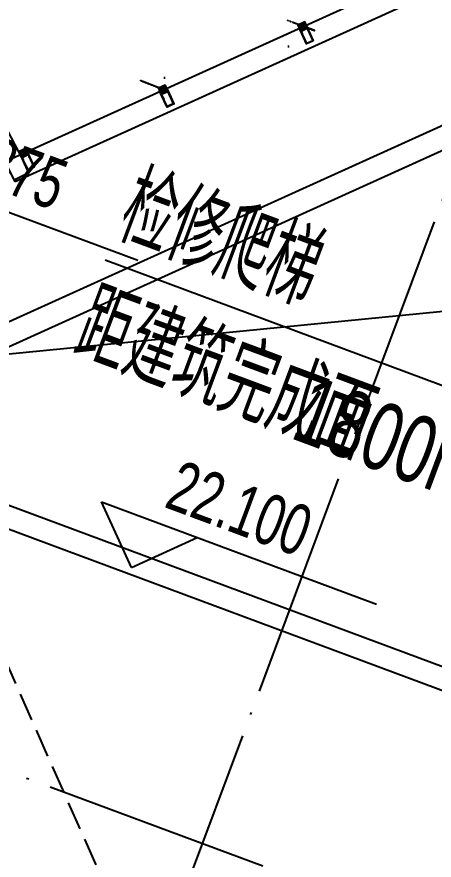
# Model space of a CAD drawing. Header units: millimetres. Extents: x 600121811 to 600690586, y 3472921280 to 3473279938.
# Drawn here: x 600263701 to 600267378, y 3473178740 to 3473186182 of the extents above; entities that cross this region are included whole.
import ezdxf

# ---------------------------------------------------------------- set-up
doc = ezdxf.new("R2010")
doc.units = ezdxf.units.MM
doc.header["$LTSCALE"] = 1000
for name, pattern in [('AX-MALL-GIRD-200$0$DOTE', [2.4200000000000004, 2, -0.2, 0.02, -0.2]), ('AX-MALL-WALL-GJ$0$CENTER', [2, 1.25, -0.25, 0.25, -0.25]), ('AX-MALL-WALL-GJ$0$DASH', [0.35, 0.25, -0.1]), ('AX-MALL-WALL-GJ$0$HIDDEN', [0.375, 0.25, -0.125]), ('AX-MALL-WALL-GJ$0$HIDDEN2', [4.7624999999999975, 3.174999999999998, -1.587499999999999])]:
    doc.linetypes.add(name, pattern=pattern)
doc.layers.get('0').update_dxf_attribs({"linetype": 'CONTINUOUS'})
for name, color, linetype in [('AX-MALL-DIM-PGJ$0$A-Anno-Note', 241, 'CONTINUOUS'), ('AX-MALL-DIM-PGJ$0$DIM_LEAD', 3, 'CONTINUOUS'), ('AX-MALL-GIRD-200$0$A-Grid', 222, 'AX-MALL-GIRD-200$0$DOTE'), ('AX-MALL-GJ-200$0$A-Anno-Note', 241, 'CONTINUOUS'), ('AX-MALL-WALL-GJ$0$A-Anno-Levl', 201, 'CONTINUOUS'), ('AX-MALL-WALL-GJ$0$A-Anno-Note', 241, 'CONTINUOUS'), ('AX-MALL-WALL-GJ$0$A-Detl-Patt', 8, 'CONTINUOUS'), ('AX-MALL-WALL-GJ$0$A-Detl-Thin', 131, 'CONTINUOUS'), ('AX-MALL-WALL-GJ$0$A-SEE', 254, 'CONTINUOUS'), ('AX-MALL-WALL-GJ$0$AP', 3, 'CONTINUOUS'), ('AX-MALL-WALL-GJ$0$FIX', 2, 'CONTINUOUS'), ('AX-MALL-WALL-GJ$0$GASKET', 2, 'CONTINUOUS'), ('AX-MALL-WALL-GJ$0$TEXT', 2, 'CONTINUOUS')]:
    doc.layers.add(name, color=color, linetype=linetype)
doc.styles.add('AX-MALL-DIM-PGJ$0$_TCH_DIM', font='zy_en.shx', dxfattribs={"width": 0.7, "bigfont": 'zy_cn.shx'})
doc.styles.add('AX-MALL-WALL-GJ$0$_TCH_DIM', font='zy_en.shx', dxfattribs={"width": 0.7, "bigfont": 'zy_cn.shx'})

# ---------------------------------------------------------------- blocks, each defined once
blk = doc.blocks.new('AX-MALL-GIRD-200')
at = {"layer": 'AX-MALL-GIRD-200$0$A-Grid'}
for p, q in [((600276670.8627876, 3473209317.449277), (600237941.3238384, 3473105353.722196)), ((600239047.6805397, 3473188679.873316), (600596943.6846381, 3473055353.110034))]:
    blk.add_line(p, q, dxfattribs=at)
blk = doc.blocks.new('AX-MALL-WALL-GJ$0$fwergegheh')
at = {"layer": 'AX-MALL-WALL-GJ$0$A-SEE'}
blk.add_lwpolyline([(149.9524734020233, 542.9655318260193), (-0.008915424346923828, 542.9622936248779), (-2.384185791015625e-07, -7.03770637512207), (150.2232069969177, -7.035207748413086)], dxfattribs=at)
blk = doc.blocks.new('AX-MALL-WALL-GJ$0$fgegrhrthr')
at = {"layer": 'AX-MALL-WALL-GJ$0$A-SEE', "rotation": 227.9198076894356}
blk.add_blockref('AX-MALL-WALL-GJ$0$fwergegheh', (106377.8366140127, 120495.0310149193), dxfattribs=at)
blk = doc.blocks.new('AX-MALL-WALL-GJ$0$A$C56C775D7')
at = {"layer": 'AX-MALL-WALL-GJ$0$GASKET'}
h = blk.add_hatch(dxfattribs=at)
h.set_pattern_fill('ANSI37', color=1, scale=0.35, style=0)
h.set_pattern_definition([(45, (-14292825.89898887, -9063895.26327035), (-0.3928862052967754, 0.3928862052967754), []), (135, (-14292825.89898887, -9063895.26327035), (-0.3928862052967754, -0.3928862052967754), [])])
edge = h.paths.add_edge_path(flags=16)
edge.add_line((0.4479895178228617, -2.5), (-0.6520104818046093, -2.5))
edge.add_arc((-0.6520104836672544, -2.300000000745058), 0.1999999999788997, 179.9999999822825, 269.99999999166243, ccw=False)
edge.add_line((-0.8520104829221964, -2.300000000745058), (-0.8520104829221964, -1.100000001490116))
edge.add_arc((-0.6520104818046093, -1.099999999627471), 0.1999999999825377, 90.00000001146418, 180, ccw=False)
edge.add_line((-0.6520104818046093, -0.900000000372529), (0.4479895178228617, -0.900000000372529))
edge.add_arc((0.4479895178228617, -1.100000001490116), 0.2000000000916771, 2.709731461436604e-08, 90.00000002501292, ccw=False)
edge.add_line((0.6479895170778036, -1.099999999627471), (0.6479895170778036, -2.299999998882413))
edge.add_arc((0.4479895178228617, -2.300000000745058), 0.200000000098953, 270, 360, ccw=False)
edge = h.paths.add_edge_path(flags=16)
edge.add_line((3.249999998137355, -4.939726948738098), (3.249999998137355, -4.460273053497076))
edge.add_arc((2.945151684805751, -4.485407892614603), 0.305882746101539, 4.713394007698822, 98.66295766568197)
edge.add_arc((-1.862645149230957e-09, -13.46421551704407), 9.723443115568726, 72.65326512077237, 107.3467197384952)
edge.add_arc((-2.94514948502183, -4.48540878854692), 0.3058844260670983, 81.33704317753406, 175.2878132288706)
edge.add_line((-3.250000001862645, -4.460273051634431), (-3.250000001862645, -4.939726946875453))
edge.add_arc((-2.750000001862645, -4.939726948738098), 0.5000000000582077, 180, 252.6529947584752)
edge.add_arc((-1.862645149230957e-09, 3.864215515553951), 9.723443115521324, 252.6532655790159, 287.3467351509655)
edge.add_arc((2.749999998137355, -4.939726948738098), 0.5000000000843366, 287.3470194500536, 359.9999999870766)
edge = h.paths.add_edge_path()
edge.add_line((3.999999998137355, -7.599999999627471), (5.196692194789648, -7.599999999627471))
edge.add_arc((5.196692194789648, -7.400000000372529), 0.1999999999861757, 270.0000000041688, 383.1985899609186)
edge.add_line((5.380521202459931, -7.321216141805053), (4.05898916348815, -2.646648773923516))
edge.add_arc((3.866236349567771, -2.700000001117587), 0.1999999998872798, 15.47132814288438, 89.9999999791559)
edge.add_line((3.866236349567771, -2.5), (1.599999997764826, -2.5))
edge.add_arc((1.599999997764826, -2.300000000745058), 0.1999999999825377, 179.9999999916624, 269.9999999916624, ccw=False)
edge.add_line((1.399999998509884, -2.300000000745058), (1.399999998509884, -1.5))
edge.add_arc((1.599999997764826, -1.5), 0.1999999999825377, 90.00000000208439, 180, ccw=False)
edge.add_line((1.599999997764826, -1.300000000745058), (2.299999997019768, -1.300000000745058))
edge.add_arc((2.299999998882413, -1.099999999627471), 0.200000000095315, 269.9999999749871, 360.0000000093797)
edge.add_line((2.499999998137355, -1.099999999627471), (2.499999998137355, -0.1999999992549419))
edge.add_arc((2.299999998882413, -0.2000000011175871), 0.1999999999679858, 0, 90.00000000208446)
edge.add_line((2.299999998882413, 0), (-2.300000000745057, 0))
edge.add_arc((-2.300000000745058, -0.2000000011175871), 0.1999999999752617, 90.00000000416883, 180.0000000187597)
edge.add_line((-2.500000001862645, -0.2000000011175871), (-2.500000001862645, -1.100000001490116))
edge.add_arc((-2.300000000745058, -1.099999999627471), 0.1999999999825377, 180, 270)
edge.add_line((-2.300000000745058, -1.300000000745058), (-1.599999999627471, -1.300000000745058))
edge.add_arc((-1.600000001490116, -1.5), 0.1999999999716238, -1.563307705509942e-08, 89.99999999583122, ccw=False)
edge.add_line((-1.400000000372529, -1.5), (-1.400000000372529, -2.300000000745058))
edge.add_arc((-1.600000001490116, -2.300000000745058), 0.1999999999825377, 270, 360, ccw=False)
edge.add_line((-1.600000001490116, -2.5), (-4.750000001862645, -2.5))
edge.add_arc((-4.750000001862645, -2), 0.5, 180, 270, ccw=False)
edge.add_line((-5.250000001862645, -2), (-5.250000001862645, -1))
edge.add_line((-5.250000001862645, -1), (-5.550000002607703, -1))
edge.add_arc((-5.550000000745058, -1.700000001117587), 0.6999999999752619, 90.0000000011911, 180.0000000017866)
edge.add_line((-6.250000001862645, -1.700000001117587), (-6.250000001862645, -2.500000001862645))
edge.add_arc((-13.17916293255985, -2.635859154164791), 6.93049468947828, -39.91135233491269, 1.1232466226251745, ccw=False)
edge.add_arc((-7.501144342124462, -7.252500982955098), 0.4000000000068026, 154.8453494992691, 325.7814922437265)
edge.add_arc((-11.16483832895756, -3.007284630089998), 5.994827686268001, 311.7834155546118, 348.2099533716082)
edge.add_arc((-5.108332693576813, -4.300000000745058), 0.2000000000601403, 89.99999998749348, 160.1791054074893, ccw=False)
edge.add_line((-5.108332693576813, -4.099999999627471), (-4.211626494303346, -4.099999999627471))
edge.add_arc((-4.211626494303346, -4.300000000745058), 0.1999999999497959, -24.401291760937283, 89.99999997915592, ccw=False)
edge.add_line((-4.029491625726223, -4.382624993100762), (-5.579774580895901, -7.600000001490116))
edge.add_line((-5.579774579033256, -7.599999999627471), (-3.85655820928514, -7.599999999627471))
edge.add_line((-3.856558211147785, -7.599999999627471), (-3.744390547275543, -7.526736268773675))
edge.add_line((-3.744390547275543, -7.526736268773675), (-3.601631702855229, -7.39421871304512))
edge.add_line((-3.601631702855229, -7.39421871304512), (-3.131442088633776, -6.912453148514032))
edge.add_arc((-2.966135771945119, -7.099999999627471), 0.2500000000469174, 90, 131.3933858767149, ccw=False)
edge.add_line((-2.966135771945119, -6.849999999627471), (-2.741758465766907, -6.849999999627471))
edge.add_arc((-2.741758465766907, -6.950000001117587), 0.1000000000531145, 2.7097428301203763e-08, 90.00000002501292, ccw=False)
edge.add_line((-2.641758466139436, -6.950000001117587), (-2.631878839805722, -7.190345551818609))
edge.add_line((-2.631878839805722, -7.190345551818609), (-2.662470020353794, -7.353444080799818))
edge.add_line((-2.662470020353794, -7.353444080799818), (-2.784834744408727, -7.373831396922469))
edge.add_line((-2.784834744408727, -7.373831396922469), (-2.856214167550206, -7.39421871304512))
edge.add_line((-2.856214167550206, -7.39421871304512), (-2.866411227732897, -7.475767977535725))
edge.add_line((-2.866411227732897, -7.47576797939837), (-2.815425924956799, -7.577704560011625))
edge.add_line((-2.815425924956799, -7.577704560011625), (-2.744046503677964, -7.600000001490116))
edge.add_line((-2.744046503677964, -7.599999999627471), (-2.356558211147785, -7.599999999627471))
edge.add_line((-2.356558211147785, -7.599999999627471), (-2.244390547275543, -7.526736268773675))
edge.add_line((-2.244390547275543, -7.526736268773675), (-2.101631702855229, -7.39421871304512))
edge.add_line((-2.101631702855229, -7.39421871304512), (-1.631442088633776, -6.912453148514032))
edge.add_arc((-1.466135771945119, -7.099999999627471), 0.2500000000469174, 90, 131.3933858767149, ccw=False)
edge.add_line((-1.466135771945119, -6.849999999627471), (-1.241758465766907, -6.849999999627471))
edge.add_arc((-1.241758465766907, -6.950000001117587), 0.1000000000531145, 2.7097428301203763e-08, 90.00000002501292, ccw=False)
edge.add_line((-1.141758466139436, -6.950000001117587), (-1.131878839805722, -7.190345551818609))
edge.add_line((-1.131878839805722, -7.190345551818609), (-1.162470020353794, -7.353444080799818))
edge.add_line((-1.162470020353794, -7.353444080799818), (-1.284834744408727, -7.373831396922469))
edge.add_line((-1.284834744408727, -7.373831396922469), (-1.356214167550206, -7.39421871304512))
edge.add_line((-1.356214167550206, -7.39421871304512), (-1.366411227732897, -7.475767977535725))
edge.add_line((-1.366411227732897, -7.47576797939837), (-1.315425924956799, -7.577704560011625))
edge.add_line((-1.315425924956799, -7.577704560011625), (-1.244046503677964, -7.600000001490116))
edge.add_line((-1.244046503677964, -7.599999999627471), (-0.8565582111477852, -7.599999999627471))
edge.add_line((-0.8565582111477852, -7.599999999627471), (-0.7443905472755432, -7.526736268773675))
edge.add_line((-0.7443905472755432, -7.526736268773675), (-0.6016317028552294, -7.39421871304512))
edge.add_line((-0.6016317028552294, -7.39421871304512), (-0.1314420886337757, -6.912453148514032))
edge.add_arc((0.0338642280548811, -7.099999999627471), 0.2500000000509411, 89.99999999666488, 131.3933858714564, ccw=False)
edge.add_line((0.0338642280548811, -6.849999999627471), (0.2582415342330933, -6.849999999627471))
edge.add_arc((0.2582415342330933, -6.950000001117587), 0.1000000000531145, 2.7097428301203763e-08, 90.00000002501292, ccw=False)
edge.add_line((0.3582415338605642, -6.950000001117587), (0.3681211601942778, -7.190345551818609))
edge.add_line((0.3681211601942778, -7.190345551818609), (0.3375299796462059, -7.353444080799818))
edge.add_line((0.3375299796462059, -7.353444080799818), (0.2151652555912733, -7.373831396922469))
edge.add_line((0.2151652555912733, -7.373831396922469), (0.1437858324497938, -7.39421871304512))
edge.add_line((0.1437858324497938, -7.39421871304512), (0.1335887722671032, -7.475767977535725))
edge.add_line((0.1335887722671032, -7.47576797939837), (0.1845740750432014, -7.577704560011625))
edge.add_line((0.1845740750432014, -7.577704560011625), (0.2559534963220358, -7.600000001490116))
edge.add_line((0.2559534963220358, -7.599999999627471), (0.6434417888522148, -7.599999999627471))
edge.add_line((0.6434417888522148, -7.599999999627471), (0.7556094527244568, -7.526736268773675))
edge.add_line((0.7556094527244568, -7.526736268773675), (0.8983682971447706, -7.39421871304512))
edge.add_line((0.8983682971447706, -7.39421871304512), (1.368557911366224, -6.912453148514032))
edge.add_arc((1.533864228054881, -7.099999999627471), 0.2500000000536703, 89.99999999666488, 131.3933858709051, ccw=False)
edge.add_line((1.533864228054881, -6.849999999627471), (1.936520637944341, -6.849999999627471))
edge.add_arc((1.936520637944341, -6.950000001117587), 0.0999999999366992, -3.960377625844558e-08, 89.99999995831178, ccw=False)
edge.add_line((2.036520639434457, -6.950000001117587), (2.04640026576817, -7.190345551818609))
edge.add_line((2.04640026576817, -7.190345551818609), (2.015809085220098, -7.353444080799818))
edge.add_line((2.015809083357453, -7.353444080799818), (1.893444359302521, -7.373831396922469))
edge.add_line((1.893444359302521, -7.373831396922469), (1.822064936161041, -7.39421871304512))
edge.add_line((1.822064938023686, -7.39421871304512), (1.811867877840996, -7.475767977535725))
edge.add_line((1.811867877840996, -7.47576797939837), (1.862853180617094, -7.577704560011625))
edge.add_line((1.862853178754449, -7.577704560011625), (1.934232600033283, -7.600000001490116))
edge.add_line((1.934232601895928, -7.599999999627471), (2.321720894426107, -7.599999999627471))
edge.add_line((2.321720894426107, -7.599999999627471), (2.433888558298349, -7.526736268773675))
edge.add_line((2.433888558298349, -7.526736268773675), (2.576647402718663, -7.39421871304512))
edge.add_line((2.576647402718663, -7.39421871304512), (3.046837016940117, -6.912453148514032))
edge.add_arc((3.212143333628774, -7.099999999627471), 0.2499999997447145, 90.00000002334548, 131.3933858977507, ccw=False)
edge.add_line((3.212143333628774, -6.849999999627471), (3.614799743518233, -6.849999999627471))
edge.add_arc((3.614799743518233, -6.950000001117587), 0.0999999999330612, -3.335048859298695e-08, 89.99999995831178, ccw=False)
edge.add_line((3.714799743145704, -6.950000001117587), (3.724679369479418, -7.190345551818609))
edge.add_line((3.724679369479418, -7.190345551818609), (3.694088188931346, -7.353444080799818))
edge.add_line((3.694088188931346, -7.353444080799818), (3.571723464876413, -7.373831396922469))
edge.add_line((3.571723464876413, -7.373831396922469), (3.500344041734934, -7.39421871304512))
edge.add_line((3.500344041734934, -7.39421871304512), (3.490146981552243, -7.475767977535725))
edge.add_line((3.490146981552243, -7.47576797939837), (3.541132284328341, -7.577704560011625))
edge.add_line((3.541132284328341, -7.577704560011625), (3.612511705607176, -7.600000001490116))
edge.add_line((3.612511705607176, -7.599999999627471), (3.999999998137355, -7.599999999627471))
for points in [[(3.999999998137355, -7.599999999627471), (5.196692194789648, -7.599999999627471, 0.5384365873081324), (5.380521202459931, -7.321216141805053), (4.05898916348815, -2.646648775786161, 0.3371623231483117), (3.866236349567771, -2.5), (1.599999997764826, -2.5, -0.4142135623733865), (1.399999998509884, -2.300000000745058), (1.399999998509884, -1.5, -0.4142135623710347), (1.599999997764826, -1.300000000745058), (2.299999998882413, -1.300000000745058, 0.4142135625542577), (2.499999998137355, -1.099999999627471), (2.499999998137355, -0.2000000011175871, 0.414213562373678), (2.299999998882413, 0), (-2.300000000745058, 0, 0.4142135624399619), (-2.500000001862645, -0.2000000011175871), (-2.500000001862645, -1.099999999627471, 0.4142135623730327), (-2.300000000745058, -1.300000000745058), (-1.600000001490116, -1.300000000745058, -0.4142135624226467), (-1.400000000372529, -1.5), (-1.400000002235174, -2.300000000745058, -0.414213562373678), (-1.600000001490116, -2.5), (-4.750000001862645, -2.5, -0.4142135623730951), (-5.250000001862645, -2), (-5.250000001862645, -1), (-5.550000000745058, -1, 0.4142135623730951), (-6.250000001862645, -1.700000001117587), (-6.250000001862645, -2.5, -0.180985364644513), (-7.86320985108614, -7.08247578702867, 0.9238739062829604), (-7.1703847553581, -7.477441187947989, 0.1602928148153416), (-5.296484127640724, -4.232183797284961, -0.3161581866366376), (-5.108332693576813, -4.099999999627471), (-4.211626494303346, -4.099999999627471, -0.5452250111276254), (-4.029491625726223, -4.382624993100762), (-5.579774579033256, -7.599999999627471), (-3.856558211147785, -7.599999999627471), (-3.744390547275543, -7.526736268773675), (-3.601631702855229, -7.39421871304512), (-3.131442088633776, -6.912453148514032, -0.1826026066076273), (-2.966135771945119, -6.849999999627471), (-2.741758465766907, -6.849999999627471, -0.4142135623518001), (-2.641758466139436, -6.950000001117587), (-2.631878839805722, -7.190345551818609), (-2.662470020353794, -7.353444080799818), (-2.784834744408727, -7.373831396922469), (-2.856214167550206, -7.39421871304512), (-2.866411227732897, -7.47576797939837), (-2.815425924956799, -7.577704560011625), (-2.744046503677964, -7.599999999627471), (-2.356558211147785, -7.599999999627471), (-2.244390547275543, -7.526736268773675), (-2.101631702855229, -7.39421871304512), (-1.631442088633776, -6.912453148514032, -0.1826026066076273), (-1.466135771945119, -6.849999999627471), (-1.241758465766907, -6.849999999627471, -0.4142135623585429), (-1.141758466139436, -6.950000001117587), (-1.131878839805722, -7.190345551818609), (-1.162470020353794, -7.353444080799818), (-1.284834744408727, -7.373831396922469), (-1.356214167550206, -7.39421871304512), (-1.366411227732897, -7.47576797939837), (-1.315425924956799, -7.577704560011625), (-1.244046503677964, -7.599999999627471), (-0.8565582111477852, -7.599999999627471), (-0.7443905472755432, -7.526736268773675), (-0.6016317028552294, -7.39421871304512), (-0.1314420886337757, -6.912453148514032, -0.1826026065978904), (0.0338642280548811, -6.849999999627471), (0.2582415342330933, -6.849999999627471, -0.4142135623585429), (0.3582415338605642, -6.950000001117587), (0.3681211601942778, -7.190345551818609), (0.3375299796462059, -7.353444080799818), (0.2151652555912733, -7.373831396922469), (0.1437858324497938, -7.39421871304512), (0.1335887722671032, -7.47576797939837), (0.1845740750432014, -7.577704560011625), (0.2559534963220358, -7.599999999627471), (0.6434417888522148, -7.599999999627471), (0.7556094527244568, -7.526736268773675), (0.8983682971447706, -7.39421871304512), (1.368557911366224, -6.912453148514032, -0.1826026065947343), (1.533864228054881, -6.849999999627471), (1.936520637944341, -6.849999999627471, -0.4142135623544356), (2.036520639434457, -6.950000001117587), (2.04640026576817, -7.190345551818609), (2.015809083357453, -7.353444080799818), (1.893444359302521, -7.373831396922469), (1.822064938023686, -7.39421871304512), (1.811867877840996, -7.47576797939837), (1.862853178754449, -7.577704560011625), (1.934232601895928, -7.599999999627471), (2.321720894426107, -7.599999999627471), (2.433888558298349, -7.526736268773675), (2.576647402718663, -7.39421871304512), (3.046837015077472, -6.912453148514032, -0.1826026065961477), (3.212143333628774, -6.849999999627471), (3.614799743518233, -6.849999999627471, -0.4142135623198528), (3.714799743145704, -6.950000001117587), (3.724679369479418, -7.190345551818609), (3.694088188931346, -7.353444080799818), (3.571723464876413, -7.373831396922469), (3.500344041734934, -7.39421871304512), (3.490146981552243, -7.47576797939837), (3.541132284328341, -7.577704560011625), (3.612511705607176, -7.599999999627471)], [(3.249999998137355, -4.939726948738098), (3.249999998137355, -4.460273051634431, 0.4345507230991786), (2.899079101160169, -4.183014819398522, 0.1525457591454041), (-2.899076651781797, -4.183014053851366, 0.4345569809924104), (-3.250000001862645, -4.460280233994126, -3.590366987e-06), (-3.250000001862645, -4.460273051634431), (-3.250000001862645, -4.939726948738098, 0.3280726517255059), (-2.899079030379653, -5.416985204443336, 0.152545825913894), (2.899079145863652, -5.416985167190433, 0.3280725829936511)], [(0.4479895178228617, -2.5), (-0.6520104836672544, -2.5, -0.4142135624226994), (-0.8520104829221964, -2.300000000745058), (-0.8520104829221964, -1.099999999627471, -0.4142135623235128), (-0.6520104818046093, -0.900000000372529), (0.4479895178228617, -0.900000000372529, -0.4142135623729436), (0.6479895170778036, -1.099999999627471), (0.6479895170778036, -2.300000000745058, -0.4142135623727035)]]:
    blk.add_lwpolyline(points, format="xyb", close=True, dxfattribs=at)
blk = doc.blocks.new('AX-MALL-WALL-GJ$0$尺寸分格点')
at = {"ltscale": 10}
h = blk.add_hatch(color=1, dxfattribs=at)
h.dxf.hatch_style = 1
edge = h.paths.add_edge_path()
edge.add_line((0, -1.5), (-5.470445860503725e-37, 1.862645149230957e-09))
edge.add_line((0, 1.862645149230957e-09), (-1.5, 0))
edge.add_arc((0, 0), 1.5, 180, 270)
edge = h.paths.add_edge_path()
edge.add_line((0, 1.5), (5.470445846917725e-37, 1.862645149230957e-09))
edge.add_line((0, 1.862645149230957e-09), (1.5, 0))
edge.add_arc((0, 0), 1.5, 0, 90)
for p, q in [((-2.5, 0), (2.5, 0)), ((0, -2.5), (0, 2.5))]:
    blk.add_line(p, q)
blk.add_circle((0, 0), 1.5)
blk = doc.blocks.new('AX-MALL-WALL-GJ$0$定位点')
blk.add_blockref('AX-MALL-WALL-GJ$0$尺寸分格点', (0, 0))
blk = doc.blocks.new('AX-MALL-WALL-GJ$0$A$C3802349C')
at = {"layer": 'AX-MALL-WALL-GJ$0$GASKET'}
h = blk.add_hatch(dxfattribs=at)
h.set_pattern_fill('ANSI35', color=1, scale=0.3750125207812556, angle=-180, style=0)
h.set_pattern_definition([(225, (-14292809.63515486, -9063882.472551338), (0.8419271213058608, -0.8419271213058608), []), (225, (-14292810.47708235, -9063882.472551338), (0.8419271213058608, -0.8419271213058608), [1.488330941850608, -0.2976661883701216, 0, -0.2976661883701216])])
edge = h.paths.add_edge_path()
edge.add_line((-4.151144333183765, 8), (-1.924371063709259, 8))
edge.add_line((-1.924371063709259, 8), (0, 0))
edge.add_line((0, 0), (-1, 0))
edge.add_arc((-173.3719842011968, -63.27551823887059), 183.6188774223807, 20.15753080045416, 22.84073975264292)
at = {"layer": 'AX-MALL-WALL-GJ$0$GASKET', "elevation": -0.1213156449062388}
blk.add_lwpolyline([(-4.151144333183765, 8), (-1.924371063709259, 8), (0, 0), (-1, 0, 0.01170824263980096)], format="xyb", close=True, dxfattribs=at)
blk = doc.blocks.new('AX-MALL-WALL-GJ$0$A$C431B1AE9')
at = {"layer": 'AX-MALL-WALL-GJ$0$GASKET'}
h = blk.add_hatch(dxfattribs=at)
h.set_pattern_fill('ANSI37', color=1, scale=0.35, style=0)
h.set_pattern_definition([(45, (-14292809.63515486, -9063882.472551338), (-0.3928862052967754, 0.3928862052967754), []), (135, (-14292809.63515486, -9063882.472551338), (-0.3928862052967754, -0.3928862052967754), [])])
h.paths.add_polyline_path([(3.006717517971992, 0), (0, 0), (-1.924371063709259, 8), (-1, 8), (-0.3333333134651184, 7), (0.3333333134651184, 7), (0.6666666865348816, 8), (1.333333313465118, 8), (1.666666686534882, 7), (2.333333313465118, 7), (2.666666686534882, 8), (3.333333313465118, 8), (3.666666686534882, 7), (4.333333313465118, 7), (4.666666686534882, 8), (5.333333313465118, 8), (5.666666686534882, 7), (6.333333313465118, 7), (6.666666686534882, 8), (7.333333313465118, 8), (7.666666686534882, 7), (8.333333313465118, 7), (8.666666686534882, 8), (9.333333313465118, 8), (9.666666686534882, 7), (10.33333331346512, 7), (11, 8), (11.82815510034561, 8), (10, 0), (6.993282483890653, 0), (6.993282483890653, -1.195969490334392), (7.790595477446914, -1.195969490334392), (7.790595477446914, -1.886535448953509), (6.786871323361993, -2.890259601175785), (3.213128676638007, -2.890259601175785), (2.209404524415731, -1.886535448953509), (2.209404524415731, -1.195969490334392), (3.006717517971992, -1.195969490334392)])
edge = h.paths.add_edge_path(flags=16)
edge.add_ellipse((5, 3.75), major_axis=(-3.000000000596629, 1.102163919055573e-15), ratio=0.5833333332173223, start_angle=0, end_angle=360, ccw=False)
h.paths.add_polyline_path([(4.202687006443739, -0.1993282493203878), (4.202687006443739, -1.694290110841393), (5.797312993556261, -1.694290110841393), (5.797312993556261, -0.1993282493203878)], flags=16)
for points in [[(6.993282483890653, 0), (10, 0), (11.82815510034561, 8), (11, 8), (10.33333331346512, 7), (9.666666686534882, 7), (9.333333313465118, 8), (8.666666686534882, 8), (8.333333313465118, 7), (7.666666686534882, 7), (7.333333313465118, 8), (6.666666686534882, 8), (6.333333313465118, 7), (5.666666686534882, 7), (5.333333313465118, 8), (4.666666686534882, 8), (4.333333313465118, 7), (3.666666686534882, 7), (3.333333313465118, 8), (2.666666686534882, 8), (2.333333313465118, 7), (1.666666686534882, 7), (1.333333313465118, 8), (0.6666666865348816, 8), (0.3333333134651184, 7), (-0.3333333134651184, 7), (-1, 8), (-1.924371063709259, 8), (0, 0), (3.006717517971992, 0), (3.006717517971992, 0), (3.006717517971992, -1.195969490334392), (2.209404524415731, -1.195969490334392), (2.209404524415731, -1.886535448953509), (3.213128676638007, -2.890259601175785), (6.786871323361993, -2.890259601175785), (7.790595477446914, -1.886535448953509), (7.790595477446914, -1.195969490334392), (6.993282483890653, -1.195969490334392)], [(5.797312993556261, -0.1993282493203878), (5.797312993556261, -1.694290110841393), (4.202687006443739, -1.694290110841393), (4.202687006443739, -0.1993282493203878)]]:
    blk.add_lwpolyline(points, close=True, dxfattribs=at)
at = {"layer": 'AX-MALL-WALL-GJ$0$GASKET', "extrusion": (0, 0, -1)}
blk.add_ellipse((5, 3.75), major_axis=(-3.000000000596629, 1.102163919055573e-15), ratio=0.5833333332173223, dxfattribs=at)
blk = doc.blocks.new('AX-MALL-WALL-GJ$0$A$C6D1904FE')
at = {"color": 6, "ltscale": 10}
for name in ['AX-MALL-WALL-GJ$0$A$C3802349C', 'AX-MALL-WALL-GJ$0$A$C431B1AE9']:
    blk.add_blockref(name, (-5, 2.890259601175785), dxfattribs=at)
blk = doc.blocks.new('*U58')
at = {"color": 8, "linetype": 'AX-MALL-WALL-GJ$0$HIDDEN'}
for p, q in [((1.13686837721616e-13, 1.999999999999886), (40, 2.000000000000114)), ((39.00000000000011, -3.000000000000114), (39.00000000000028, 2.999999999999659)), ((1.13686837721616e-13, -2.000000000000114), (40, -2.000000000000341))]:
    blk.add_line(p, q, dxfattribs=at)
at = {"color": 0, "linetype": 'ByBlock'}
blk.add_lwpolyline([(5.684341886080801e-14, 5.999999999999886), (-1.838248336817855, 5.999999999999659, 0.2271033335269274), (-2.617369142194775, 5.626873807574043, 0.3523503326370215), (-2.617369142194832, -5.626873807574043, 0.227103333526957), (-1.838248336817799, -5.999999999999886), (-5.684341886080801e-14, -5.999999999999886)], format="xyb", close=True, dxfattribs=at)
at = {"color": 8, "linetype": 'AX-MALL-WALL-GJ$0$HIDDEN2'}
blk.add_lwpolyline([(-4.568611867420884, 0.7499999999998863), (-2.300000000000068, 0.7499999999998863), (-2.300000000000125, -0.7500000000001137), (-4.568611867420941, -0.7500000000001137)], dxfattribs=at)
at = {"color": 8, "linetype": 'ByBlock'}
blk.add_lwpolyline([(1.13686837721616e-13, -3.000000000000114), (39.00000000000028, -3.000000000000341), (40.00000000000045, -1.999999999999432), (39.99999999999955, 2.000000000000114), (39.00000000000028, 3.000000000000114), (1.13686837721616e-13, 2.999999999999886)], dxfattribs=at)
at = {"layer": 'AX-MALL-WALL-GJ$0$TEXT', "color": 8, "linetype": 'AX-MALL-WALL-GJ$0$CENTER'}
blk.add_line((43, -1.13686837721616e-13), (-7.600000000000023, -1.13686837721616e-13), dxfattribs=at)
blk = doc.blocks.new('AX-MALL-WALL-GJ$0$A$C4A6E1F89')
at = {"layer": 'AX-MALL-WALL-GJ$0$AP'}
for points in [[(31.30000000074506, 13.80000000074506), (31.30000000074506, 10), (27.30000000074506, 10), (27.30000000074506, 9), (31.30000000074506, 9), (31.30000000074506, 1.200000001117587), (-31.30000000074506, 1.200000001117587), (-31.30000000074506, 9), (-27.30000000074506, 9), (-27.30000000074506, 10), (-31.30000000074506, 10), (-31.30000000074506, 13.80000000074506), (-30.16000000014901, 15.32000000029802, 0.2874411353254684), (-30.13336061313748, 15.63748977147043), (-31.30000000074506, 17.90000000037253), (-31.30000000074506, 22), (-32.5, 22), (-32.5, 0), (32.5, 0), (32.5, 22), (31.30000000074506, 22), (31.30000000074506, 17.90000000037253), (30.13336061313748, 15.63748977147043, 0.2874411353254668), (30.16000000014901, 15.32000000029802)], [(0, 15.90000000037253), (0.400000000372529, 15.5), (28.30000000074506, 15.5), (28.30000000074506, 10.5), (29.80000000074506, 10.5), (31, 13.5), (29.93968884833157, 15.35087553970516, -0.2449413473478261), (29.9286532253027, 15.6279489248991), (31, 17.90000000037253), (31, 21.5, 0.414213562373095), (30.5, 22), (29.09999999962747, 22, 1.000000000000455), (29.09999999962747, 20.80000000074506), (29.09999999962747, 20.80000000074506, -0.4142135623733198), (29.59999999962747, 20.30000000074506), (29.59999999962747, 18.90000000037253, -0.4142135623731125), (29.09999999962747, 18.40000000037253), (23.90000000037253, 18.40000000037253, -0.4142135623730815), (23.40000000037253, 18.90000000037253), (23.40000000037253, 20.30000000074506, -0.4142135623731302), (23.90000000037253, 20.80000000074506, 0.9999999999998862), (23.90000000037253, 22), (21.40000000037253, 22), (21.40000000037253, 18.5), (11.40000000037253, 18.5), (9.300000000745058, 22), (8.5, 22), (8.5, 20), (-8.5, 20), (-8.5, 22), (-9.300000000745058, 22), (-11.40000000037253, 18.5), (-21.40000000037253, 18.5), (-21.40000000037253, 22), (-23.90000000037253, 22, 0.9999999999999053), (-23.90000000037253, 20.80000000074506, -0.4142135623731302), (-23.40000000037253, 20.30000000074506), (-23.40000000037253, 18.90000000037253, -0.4142135623730814), (-23.90000000037253, 18.40000000037253), (-29.09999999962747, 18.40000000037253, -0.4142135623731125), (-29.59999999962747, 18.90000000037253), (-29.59999999962747, 20.30000000074506, -0.4142135623733199), (-29.09999999962747, 20.80000000074506), (-29.09999999962747, 20.80000000074506, 1.000000000000473), (-29.09999999962747, 22), (-30.5, 22, 0.414213562373095), (-31, 21.5), (-31, 17.90000000037253), (-29.9286532253027, 15.6279489248991, -0.2449413473478107), (-29.93968885019422, 15.35087553970516), (-31, 13.5), (-29.80000000074506, 10.5), (-28.30000000074506, 10.5), (-28.30000000074506, 15.5), (-0.400000000372529, 15.5)]]:
    blk.add_lwpolyline(points, format="xyb", close=True, dxfattribs=at)
at = {"layer": 'AX-MALL-WALL-GJ$0$FIX', "extrusion": (-4.689947558750686e-09, -3.877222664414375e-09, -1), "xscale": -1, "zscale": -1, "rotation": 270}
blk.add_blockref('*U58', (-1.862645058000427e-09, 15.5, -7.954930736642706e-08), dxfattribs=at)
at = {"layer": 'AX-MALL-WALL-GJ$0$GASKET'}
blk.add_blockref('AX-MALL-WALL-GJ$0$A$C6D1904FE', (-26.5, 19.10974039882421, 0.1213156449062388), dxfattribs=at)
at = {"layer": 'AX-MALL-WALL-GJ$0$GASKET', "extrusion": (0, 0, -1), "zscale": -1, "rotation": 270}
blk.add_blockref('AX-MALL-WALL-GJ$0$定位点', (1.117587089538574e-07, 30.00001611188054, -0.1695423254371126), dxfattribs=at)
at = {"layer": 'AX-MALL-WALL-GJ$0$GASKET', "xscale": -1}
blk.add_blockref('AX-MALL-WALL-GJ$0$A$C6D1904FE', (26.49999977648258, 19.10974039882421, 0.1213156449062388), dxfattribs=at)
blk = doc.blocks.new('AX-MALL-WALL-GJ$0$A$C201F0766')
at = {"layer": 'AX-MALL-WALL-GJ$0$GASKET'}
h = blk.add_hatch(dxfattribs=at)
h.set_pattern_fill('ANSI35', color=1, scale=0.3750125207812556, angle=-180, style=0)
h.set_pattern_definition([(225, (-14292808.12419919, -9063908.843573337), (0.8419271213058608, -0.8419271213058608), []), (225, (-14292808.96612667, -9063908.843573337), (0.8419271213058608, -0.8419271213058608), [1.488330941850608, -0.2976661883701216, 0, -0.2976661883701216])])
edge = h.paths.add_edge_path()
edge.add_line((4.625009316951036, 7.210309842135757), (4.581123173236847, 7.210309841670096))
edge.add_ellipse((2.60770320892334e-08, 8.022399073466659), major_axis=(-7.236123461634007e-16, 5.908938361333678), ratio=0.782714245397402, start_angle=97.89939189545902, end_angle=262.100608104541, ccw=False)
edge.add_line((-4.581123121082783, 7.210309841670096), (-4.624990671873093, 7.210309842135757))
edge.add_line((-4.624990671873093, 7.210309842135757), (-4.625000026077032, -0.879502881783992))
edge.add_arc((-3.725290298461914e-07, -12.60038345353678), 12.60038345226483, 68.4660575448051, 111.5339390721038, ccw=False)
edge.add_line((4.624999966472387, -0.8795031546615064), (4.625009316951036, 7.210309842135757))
h = blk.add_hatch(dxfattribs=at)
h.set_pattern_fill('HONEY', color=1, scale=0.3750125207812556, angle=-180, style=0)
h.set_pattern_definition([(180, (-14292808.12419919, -9063908.843573337), (-0.8929985651103648, -0.515572838757882), [0.5953323767402432, -1.190664753480486]), (299.9999999999999, (-14292808.12419919, -9063908.843573337), (0.8929984584207664, -0.5155730235496873), [0.5953323767402432, -1.190664753480486]), (240, (-14292808.12419919, -9063908.843573337), (-1.066895984922232e-07, -1.031145862307569), [-1.190664753480486, 0.5953323767402432])])
edge = h.paths.add_edge_path()
edge.add_ellipse((-8.195638656616211e-08, 8.022399073466659), major_axis=(-1.447224692326801e-15, 5.908938361333678), ratio=0.782714245397402, start_angle=0, end_angle=360)
blk = doc.blocks.new('AX-MALL-WALL-GJ$0$A$C0CB539A5')
at = {"color": 3}
blk.add_lwpolyline([(-7.749999977648258, 0.3999998643994331, 0.4142135656464321), (-7.249999970197678, -0.1000001300126314), (-0.09999999962747097, -0.1000000014901161), (0, 0), (0.09999999962747097, -0.1000000014901161), (7.249999970197678, -0.1000001300126314, 0.4142135656464319), (7.749999977648258, 0.3999998643994331)], format="xyb", dxfattribs=at)
at = {"layer": 'AX-MALL-WALL-GJ$0$AP'}
blk.add_lwpolyline([(-7.749999977648258, 0.3999998681247234), (-7.75, 36.52000511065125), (-23.5, 36.52000511065125), (-23.5, 33.02000511065125, -0.414213562373095), (-24, 32.52000511065125), (-25.40000000037253, 32.52000511065125, -0.9999999999999999), (-25.40000000037253, 33.7200051099062, 0.414213562373095), (-24.90000000037253, 34.2200051099062), (-24.90000000037253, 35.62000511027873, 0.414213562373095), (-25.40000000037253, 36.12000511027873), (-30.59999999962747, 36.12000511027873, 0.414213562373095), (-31.09999999962747, 35.62000511027873), (-31.09999999962747, 34.2200051099062, 0.414213562373095), (-30.59999999962747, 33.7200051099062, -0.9999999999999999), (-30.59999999962747, 32.52000511065125), (-32, 32.52000511065125, -0.414213562373095), (-32.5, 33.02000511065125), (-32.5, 162.0200034547597, -0.414213562373095), (-32, 162.5200034547597), (32, 162.5200034547597, -0.414213562373095), (32.5, 162.0200034547597), (32.5, 33.02000511065125, -0.414213562373095), (32, 32.52000511065125), (30.59999999962747, 32.52000511065125, -0.9999999999999999), (30.59999999962747, 33.7200051099062, 0.414213562373095), (31.09999999962747, 34.2200051099062), (31.09999999962747, 35.62000511027873, 0.414213562373095), (30.59999999962747, 36.12000511027873), (25.40000000037253, 36.12000511027873, 0.414213562373095), (24.90000000037253, 35.62000511027873), (24.90000000037253, 34.2200051099062, 0.414213562373095), (25.40000000037253, 33.7200051099062, -0.9999999999999999), (25.40000000037253, 32.52000511065125), (24, 32.52000511065125, -0.414213562373095), (23.5, 33.02000511065125), (23.5, 36.52000511065125), (7.75, 36.52000511065125), (7.750000022351742, 0.3999998681247234)], format="xyb", dxfattribs=at)
for points in [[(-29.5, 39.52000511065125), (-29.5, 44.01999041065574), (-28.49999050050974, 45.01999990828335), (-28.49999050050974, 65.01999990828335), (-29.5, 66.02000940404832), (-29.5, 68.01999041065574), (-28.49999050050974, 69.01999990828335), (-28.49999050050974, 89.01999990828335), (-29.5, 90.02000940404832), (-29.5, 159.5200034547597), (29.5, 159.5200034547597), (29.5, 90.02000940404832), (28.49999050050974, 89.01999990828335), (28.49999050050974, 69.01999990828335), (29.5, 68.01999041065574), (29.5, 66.02000940404832), (28.49999050050974, 65.01999990828335), (28.49999050050974, 45.01999990828335), (29.5, 44.01999041065574), (29.5, 39.52000511065125)], [(-4.75, 36.52000511065125), (4.75, 36.52000511065125), (4.75, 2.899999890476465), (-4.75, 2.899999890476465)]]:
    blk.add_lwpolyline(points, close=True, dxfattribs=at)
blk = doc.blocks.new('AX-MALL-WALL-GJ$0$A$C2C39179B')
at = {"layer": 'AX-MALL-WALL-GJ$0$GASKET', "color": 1}
for p, q in [((-12.50055961495673, -1.611188054084778e-05, -0.339084654851433), (-7.749998858183972, 17.51998648795416, -0.169542325494286)), ((-7.750000799060217, -1.091137528419495e-05, -0.339084650874224), (-12.50055767406593, 17.5199812874198, -0.1695423294714949))]:
    blk.add_line(p, q, dxfattribs=at)
at = {"layer": 'AX-MALL-WALL-GJ$0$GASKET', "elevation": -0.1695423214599037}
blk.add_lwpolyline([(-12.50055961495673, -1.611188054084778e-05), (-12.50055767406593, 17.5199812874198), (-7.749998858183972, 17.51998648795416), (-7.750000799060217, -1.091137528419495e-05)], close=True, dxfattribs=at)
at = {"color": 6, "ltscale": 10}
for name, p in [('AX-MALL-WALL-GJ$0$A$C0CB539A5', (5.602487362921238e-09, -9.900016045197845, -0.1695423238239901)), ('AX-MALL-WALL-GJ$0$A$C56C775D7', (-27.74999999067222, 25.11998908783426, -0.1695423214599037))]:
    blk.add_blockref(name, p, dxfattribs=at)
at = {"color": 2, "ltscale": 10}
blk.add_blockref('AX-MALL-WALL-GJ$0$A$C4A6E1F89', (-1.84809323400259e-09, -30.00001611188054, -0.1695423254371126), dxfattribs=at)
at = {"color": 6, "ltscale": 10, "xscale": -1}
blk.add_blockref('AX-MALL-WALL-GJ$0$A$C56C775D7', (27.74999999070133, 25.11998908783426, -0.1695423214599037), dxfattribs=at)
at = {"layer": 'AX-MALL-WALL-GJ$0$GASKET', "yscale": 0.5135740655895842}
for p, xscale, zscale in [((-10.12527954763209, 0.4516737591475248, -0.1695423254371126), 0.5135740655895842, 0.5135740655895842), ((10.1252795476903, 0.451673759118421, -0.1695423254371126), -0.5135740655895842, 0.513574065589584)]:
    blk.add_blockref('AX-MALL-WALL-GJ$0$A$C201F0766', p, dxfattribs=dict(at, xscale=xscale, zscale=zscale))
blk = doc.blocks.new('AX-MALL-WALL-GJ$0$mqst5')
at = {"color": 6, "ltscale": 10, "rotation": 224.8288885436625}
for p in [(211610.6585111208, -477968.3489561211), (210653.2177606709, -478920.0880014561), (209695.7770102154, -479871.8270467967)]:
    blk.add_blockref('AX-MALL-WALL-GJ$0$A$C2C39179B', p, dxfattribs=at)
blk = doc.blocks.new('AX-MALL-WALL-GJ')
at = {"layer": 'AX-MALL-WALL-GJ$0$A-Anno-Levl'}
for p, q in [((600262343.7803154, 3473184937.610425), (600264767.6329727, 3473184034.654183)), ((600264710.9619286, 3473181322.0288), (600264446.3640375, 3473181900.81024)), ((600264446.3640375, 3473181900.81024), (600266870.2166948, 3473180997.853999)), ((600264710.9619286, 3473181322.0288), (600265289.7433691, 3473181586.62669))]:
    blk.add_line(p, q, dxfattribs=at)
at = {"layer": 'AX-MALL-WALL-GJ$0$A-Detl-Patt', "linetype": 'AX-MALL-WALL-GJ$0$DASH'}
blk.add_line((600265107.9272411, 3473177096.810105), (600262869.7477168, 3473182153.152314), dxfattribs=at)
at = {"layer": 'AX-MALL-WALL-GJ$0$A-Detl-Patt'}
blk.add_lwpolyline([(600260791.5103371, 3473182927.356716), (600270595.5503552, 3473183893.079856), (600283267.5223268, 3473192802.399583)], dxfattribs=at)
at = {"layer": 'AX-MALL-WALL-GJ$0$A-Detl-Thin'}
for points in [[(600293594.9376667, 3473186714.149193), (600282303.0189514, 3473190920.719268), (600278881.9137043, 3473181737.255083), (600271478.9195036, 3473184495.087649), (600269663.6367782, 3473179622.229286), (600262869.7477065, 3473182153.152287)], [(600293525.1191001, 3473186526.731564), (600282420.6181028, 3473190663.483056), (600278999.5128504, 3473181480.018856), (600271596.5185666, 3473184237.851454), (600269781.2358416, 3473179364.993091), (600262799.9291413, 3473181965.734657)], [(600262774.1206204, 3473184313.047929), (600263228.483927, 3473183311.272473), (600273975.835396, 3473188185.820086)], [(600262591.9796394, 3473184230.436423), (600263128.9544512, 3473183046.519979), (600274240.5507554, 3473188086.273765)]]:
    blk.add_lwpolyline(points, dxfattribs=at)
blk.add_lwpolyline([(600263684.8224589, 3473184726.104065), (600263598.6801842, 3473184906.643643), (600273637.1547291, 3473189459.674436), (600273665.9979892, 3473189253.14643)], close=True, dxfattribs=at)
at = {"layer": 'AX-MALL-WALL-GJ$0$A-Anno-Note', "rotation": 339.5681613092246}
blk.add_blockref('AX-MALL-WALL-GJ$0$mqst5', (600234777.7372605, 3473707865.91727), dxfattribs=at)
at = {"layer": 'AX-MALL-WALL-GJ$0$A-Detl-Thin', "color": 0, "rotation": 339.5681613098035}
blk.add_blockref('AX-MALL-WALL-GJ$0$fgegrhrthr', (600121810.7232081, 3473109514.681513), dxfattribs=at)
at = {"layer": 'AX-MALL-WALL-GJ$0$A-SEE'}
blk.add_blockref('AX-MALL-GIRD-200', (0, 0), dxfattribs=at)
at = {"layer": 'AX-MALL-WALL-GJ$0$A-Anno-Note', "style": 'AX-MALL-WALL-GJ$0$_TCH_DIM', "width": 0.7}
for s, p in [('25.875', (600262829.5216818, 3473184916.887903)), ('22.100', (600264987.8621485, 3473181859.316695))]:
    blk.add_text(s, height=446.25, rotation=339.5681612504137, dxfattribs=at).set_placement(p)
blk = doc.blocks.new('AX-MALL-DIM-PGJ')
at = {"layer": 'AX-MALL-DIM-PGJ$0$DIM_LEAD'}
blk.add_line((600269792.4482597, 3473182053.339952), (600264478.1257387, 3473184033.08103), dxfattribs=at)
at = {"layer": 'AX-MALL-DIM-PGJ$0$A-Anno-Note', "style": 'AX-MALL-DIM-PGJ$0$_TCH_DIM', "width": 0.7}
for s, height, p in [('检修爬梯', 675.177304964539, (600264548.0141237, 3473184220.686077)), ('距建筑完成面', 675.177304964539, (600264163.8723717, 3473183189.51428)), ('1800mm', 595, (600266098.2615632, 3473182468.897545))]:
    blk.add_text(s, height=height, rotation=339.5681613092246, dxfattribs=at).set_placement(p)

msp = doc.modelspace()

# ---------------------------------------------------------------- block references
at = {"layer": 'AX-MALL-GJ-200$0$A-Anno-Note'}
for name in ['AX-MALL-WALL-GJ', 'AX-MALL-DIM-PGJ']:
    msp.add_blockref(name, (0, 0), dxfattribs=at)

doc.saveas('drawing.dxf')
